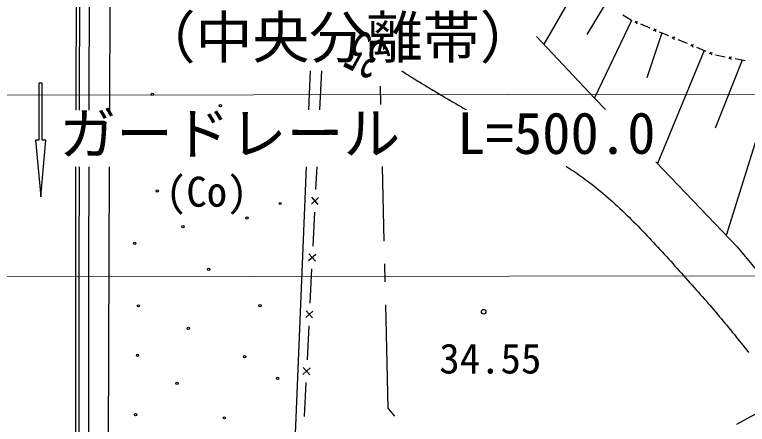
# Model space of a CAD drawing. Units: millimetres, scale not verified. Extents: x 40000 to 680000, y 20000 to 380000.
# Drawn here: x 274291 to 306524, y 230879 to 248886 of the extents above; entities that cross this region are included whole.
import ezdxf
from ezdxf.enums import TextEntityAlignment as Align

# ---------------------------------------------------------------- set-up
doc = ezdxf.new("R2010")
doc.units = ezdxf.units.MM
doc.header["$LTSCALE"] = 1000
for name, color, linetype, lineweight in [('M-BGD', 7, 'Continuous', 25), ('M-BMK-ROW', 30, 'Continuous', 25), ('M-STR-HTXT', 7, 'Continuous', 13)]:
    doc.layers.add(name, color=color, linetype=linetype, lineweight=lineweight)
doc.styles.add('ＭＳ ゴシック', font='')
doc.styles.get('ＭＳ ゴシック').set_extended_font_data('MS Gothic')

msp = doc.modelspace()

# ---------------------------------------------------------------- linework, layer by layer
at = {"layer": 'M-BGD'}
for p, q in [((278538, 268754), (278459, 244694)), ((299018, 250102), (297566, 247590)), ((300266, 249341), (299461, 248013)), ((301429, 248632), (301051, 248862)), ((301429, 248632), (299796, 245226)), ((301699, 248574), (301568, 248520)), ((301607, 248613), (301661, 248482)), ((302249, 248292), (301839, 248462)), ((302519, 248234), (302388, 248180)), ((302427, 248272), (302481, 248142)), ((299816, 245205), (297251, 247923)), ((302756, 248082), (302108, 246114)), ((303069, 247952), (302659, 248122)), ((303339, 247894), (303209, 247840)), ((303247, 247932), (303301, 247801)), ((303889, 247611), (303479, 247782)), ((304067, 247592), (304121, 247461)), ((304628, 247305), (302565, 242339)), ((304159, 247553), (304029, 247499)), ((304709, 247271), (304299, 247441)), ((304887, 247251), (304941, 247121)), ((304980, 247213), (304849, 247159)), ((305554, 247019), (305119, 247101)), ((305830, 247018), (305713, 246938)), ((305732, 247036), (305812, 246920)), ((306424, 246855), (305989, 246937)), ((306292, 246880), (305110, 243896)), ((287235, 244703), (287306, 246424)), ((287793, 246424), (287707, 244704)), ((307901, 246577), (305591, 239184)), ((275354, 245875), (275358, 243375)), ((275504, 245875), (275354, 245875)), ((275508, 243375), (275504, 245875)), ((300284, 244717), (299816, 245205)), ((275358, 243375), (275208, 243374)), ((275208, 243374), (275437, 240875)), ((275437, 240875), (275658, 243375)), ((275658, 243375), (275508, 243375)), ((306075, 238680), (302496, 242411)), ((278451, 242194), (278410, 229871)), ((286403, 224738), (287131, 242203)), ((287582, 242203), (287531, 241205)), ((287664, 240848), (287349, 240563)), ((287649, 240548), (287364, 240863)), ((287481, 240206), (287406, 238708)), ((306075, 238680), (310268, 233615)), ((287538, 238351), (287224, 238066)), ((287523, 238051), (287239, 238366)), ((287356, 237709), (287281, 236211)), ((287413, 235854), (287098, 235569)), ((287398, 235554), (287113, 235869)), ((287231, 235212), (287155, 233714)), ((287273, 233057), (286988, 233372)), ((287288, 233357), (286973, 233073)), ((287105, 232715), (287030, 231217)), ((306057, 230883), (307271, 231539))]:
    msp.add_line(p, q, dxfattribs=at)
for points in [[(277246, 346163), (277217, 330605), (277159, 311812), (277139, 308797), (277054, 272665), (276980, 244692)], [(277396, 346115), (277367, 330605), (277309, 311811), (277289, 308796), (277204, 272664), (277130, 244693)], [(277816, 343456), (277792, 330604), (277734, 311809), (277714, 308795), (277629, 272663), (277555, 244693)], [(291306, 246424), (291373, 246381), (291455, 246329), (291536, 246277), (291618, 246225), (291700, 246173), (291782, 246122), (291865, 246071), (291947, 246020), (292029, 245969), (292112, 245918), (292195, 245868), (292277, 245817), (292360, 245767), (292443, 245717), (292526, 245667), (292609, 245617), (292692, 245567), (292776, 245518), (292859, 245468), (292942, 245419), (293026, 245369), (293109, 245320), (293192, 245271), (293276, 245221), (293360, 245172), (293443, 245123), (293527, 245074), (293610, 245025), (293694, 244976), (293778, 244927), (293861, 244878), (293945, 244829), (294029, 244780), (294112, 244731), (294148, 244710)], [(276974, 242192), (276962, 237879), (276966, 222984)], [(277124, 242193), (277112, 237879), (277116, 222986)], [(277549, 242193), (277537, 237878), (277540, 225008)], [(298553, 242215), (298562, 242210), (298654, 242151), (298747, 242093), (298838, 242033), (298930, 241973), (299021, 241912), (299111, 241850), (299201, 241788), (299290, 241725), (299378, 241661), (299467, 241596), (299554, 241530), (299641, 241463), (299751, 241376), (299860, 241289), (299968, 241200), (300076, 241111), (300183, 241021), (300290, 240930), (300395, 240838), (300500, 240746), (300605, 240653), (300709, 240559), (300812, 240464), (300914, 240369), (301016, 240273), (301118, 240177), (301219, 240080), (301319, 239982), (301419, 239884), (301518, 239785), (301617, 239685), (301716, 239586), (301814, 239485), (301912, 239385), (302009, 239283), (302106, 239182), (302203, 239080), (302299, 238978), (302395, 238875), (302490, 238772), (302586, 238669), (302681, 238566), (302776, 238462), (302871, 238358), (302965, 238254), (303059, 238150), (303154, 238045), (303248, 237941), (303341, 237836), (303435, 237732), (303529, 237627), (303622, 237522), (303716, 237417), (303809, 237313), (303903, 237208), (303996, 237103), (304090, 236999), (304184, 236894), (304277, 236790), (304371, 236686), (304456, 236591), (304541, 236496), (304625, 236400), (304709, 236304), (304793, 236208), (304877, 236112), (304960, 236015), (305043, 235918), (305125, 235821), (305208, 235723), (305290, 235626), (305371, 235528), (305453, 235430), (305534, 235332), (305615, 235233), (305696, 235134), (305777, 235036), (305858, 234937), (305938, 234838), (306018, 234738), (306098, 234639), (306178, 234540), (306258, 234440), (306338, 234340), (306417, 234241), (306497, 234141), (306576, 234041)]]:
    msp.add_lwpolyline(points, dxfattribs=at)
for centre, radius in [((280345, 245388), 50), ((283340, 244890), 50), ((280564, 241140), 50), ((285973, 240586), 50), ((284518, 239943), 50), ((281697, 239571), 50), ((279572, 238835), 50), ((282824, 237686), 50), ((279734, 236088), 50), ((285083, 236098), 50), ((294925, 235827), 100), ((281933, 235098), 50), ((279695, 233907), 50), ((284409, 233858), 50), ((281433, 232679), 50), ((285861, 232899), 50), ((279613, 231305), 50), ((283517, 231164), 50)]:
    msp.add_circle(centre, radius, dxfattribs=at)
at = {"layer": 'M-BMK-ROW'}
for p, q in [((290374, 245736), (290393, 244936)), ((290458, 242206), (290536, 238937)), ((290560, 237938), (290579, 237138)), ((290602, 236138), (290710, 231592)), ((290710, 231592), (290999, 231244))]:
    msp.add_line(p, q, dxfattribs=at)
at = {"layer": 'M-STR-HTXT'}
for p, q in [((69619, 245139), (571300, 245661)), ((189760, 237280), (410231, 237509))]:
    msp.add_line(p, q, dxfattribs=at)

# ---------------------------------------------------------------- texts
at = {"layer": 'M-BGD', "style": 'ＭＳ ゴシック', "width": 0.6}
msp.add_text('35', height=1833, rotation=153.618, dxfattribs=at).set_placement((289284, 246282), align=Align.TOP_CENTER)
at = {"layer": 'M-BGD', "style": 'ＭＳ ゴシック'}
for s, p in [('(Co)', (282740, 241765)), ('34.55', (295219, 234432))]:
    msp.add_text(s, height=1320, dxfattribs=at).set_placement(p, align=Align.TOP_CENTER)
at = {"layer": 'M-STR-HTXT', "style": 'ＭＳ ゴシック'}
msp.add_text('（中央分離帯）', height=1833, dxfattribs=at).set_placement((279751, 246424), align=Align.BOTTOM_LEFT)
msp.add_text('ガードレール\u3000L=500.0', height=1833, rotation=0.06, dxfattribs=at).set_placement((289371, 242205), align=Align.BOTTOM_CENTER)

doc.saveas('drawing.dxf')
